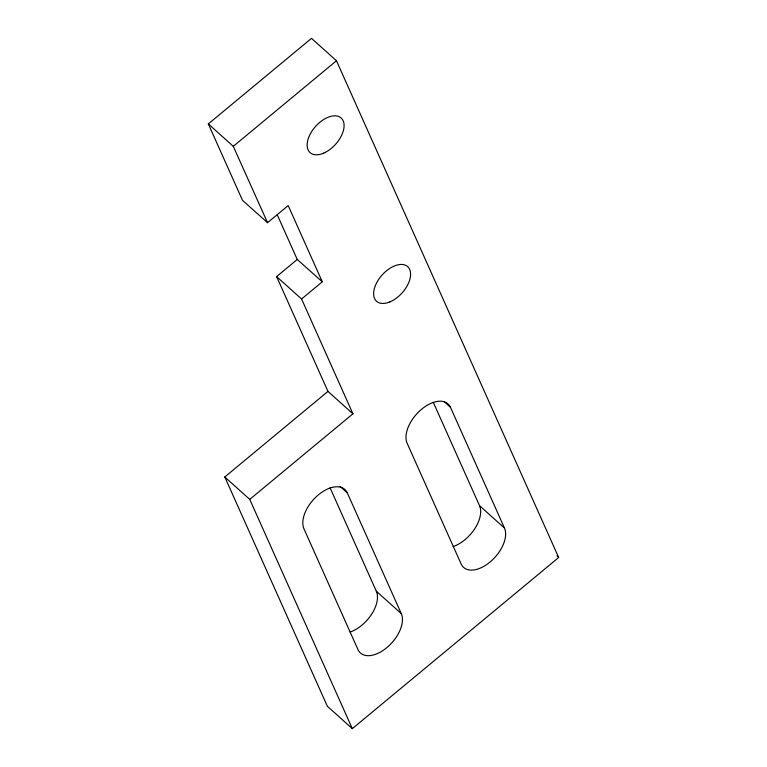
<?xml version="1.0" encoding="UTF-8"?>
<svg xmlns="http://www.w3.org/2000/svg" width="767" height="767" viewBox="0 0 767 767"><rect width="100%" height="100%" fill="white"/><g stroke="black" fill="none" stroke-linecap="round" stroke-linejoin="round"><path stroke-width="1.15" d="M352.312 728.65L249.754 499.384L352.935 413.806L301.575 298.986L322.293 281.805L288.191 205.566L267.549 222.679L242.506 200.34L208.317 123.918L311.507 38.35L336.473 60.756L558.683 557.504L352.312 728.65L327.346 706.244L224.789 476.969L327.969 391.4L276.609 276.59L297.251 259.467L277.27 214.818M267.549 222.679L233.293 146.334L336.473 60.756M297.251 259.467L322.293 281.805M208.317 123.918L233.293 146.334M444.227 401.716L450.469 407.315L504.485 528.06A28.753 16.586 -48.1 0 1 489.998 562.077A28.753 16.586 -48.1 0 1 461.149 564.004L407.133 443.259A28.753 16.586 -48.1 0 1 421.62 409.233A28.753 16.586 -48.1 0 1 450.469 407.315M276.609 276.59L301.575 298.986M556.9 555.902L558.683 557.504M433.288 402.311L479.519 505.654L504.485 528.06M327.969 391.4L352.935 413.806M340.155 486.479L347.288 492.884L401.304 613.638A28.753 16.586 -48.1 0 1 386.808 647.655A28.753 16.586 -48.1 0 1 357.968 649.572L303.953 528.827A28.753 16.586 -48.1 0 1 318.439 494.811A28.753 16.586 -48.1 0 1 347.288 492.884M330.107 487.879L376.329 591.223L401.304 613.638M224.789 476.969L249.754 499.384M479.519 505.654A28.753 16.586 -48.1 0 1 453.23 546.507M376.329 591.223A28.753 16.586 -48.1 0 1 350.049 632.075M323.664 153.151A23.269 13.422 -48.1 0 0 342.504 119.566A23.269 13.422 -48.1 0 0 310.673 133.228A23.269 13.422 -48.1 0 0 323.664 153.151M389.866 301.92A23.269 13.422 -48.1 0 0 409.118 268.392A23.269 13.422 -48.1 0 0 377.345 281.556A23.269 13.422 -48.1 0 0 389.866 301.92"/></g></svg>
